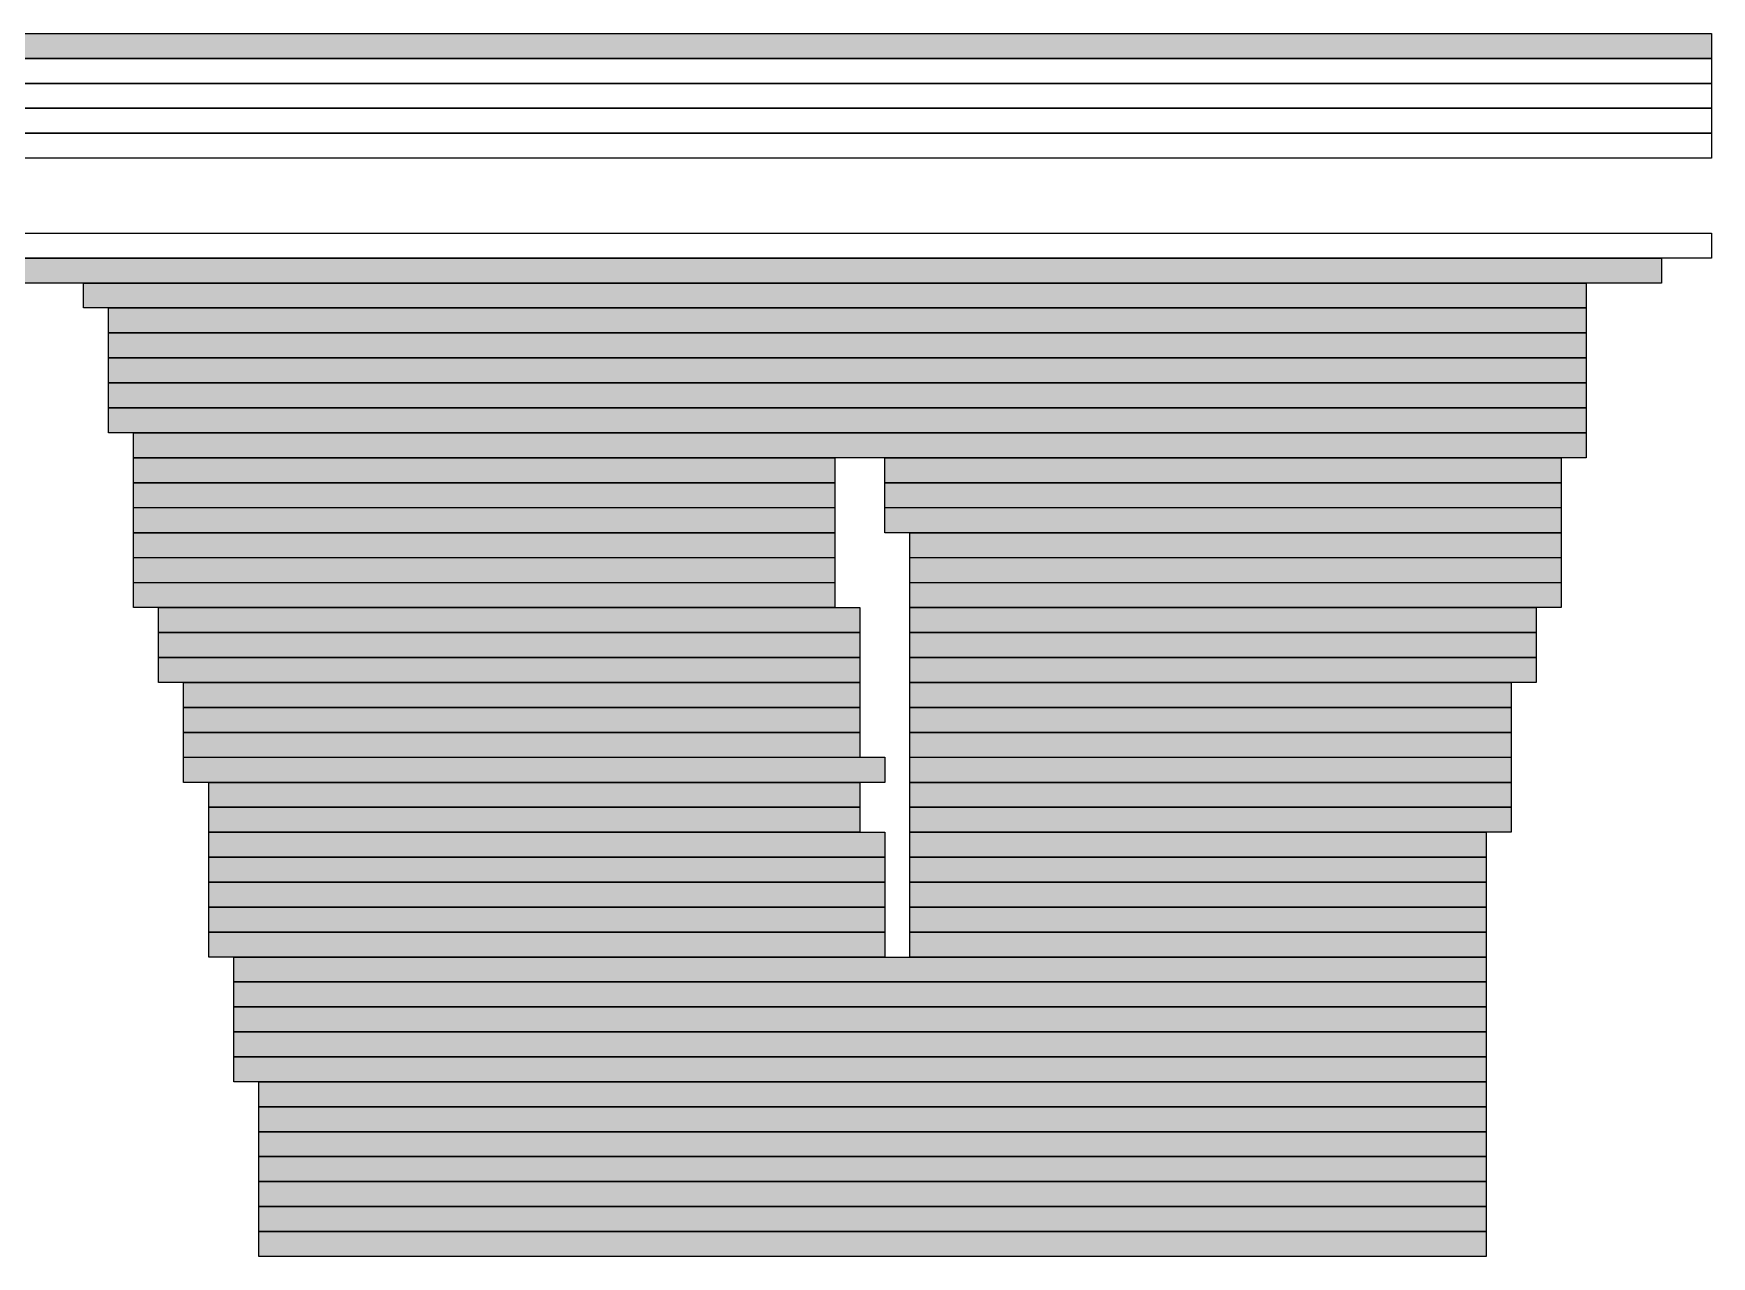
# Model space of a CAD drawing. Header units: millimetres. Extents: x 3716 to 41668, y 402 to 28530.
# Drawn here: x 21568.8 to 21990.5, y 4299.1 to 4606.3 of the extents above; entities that cross this region are included whole.
import ezdxf

# ---------------------------------------------------------------- set-up
doc = ezdxf.new("R2010")
doc.units = ezdxf.units.MM
doc.header["$LTSCALE"] = 50
doc.layers.add('00_Wand_Bestand', color=7, linetype='Continuous')
doc.layers.add('06_Linien_fein', color=3, linetype='Continuous')

msp = doc.modelspace()

# ---------------------------------------------------------------- hatches: boundary and pattern name
at = {"layer": '00_Wand_Bestand'}
for points in [[(21493.2, 4606.29), (21990.49, 4606.29), (21990.49, 4600.05), (21493.2, 4600.05)], [(21493.2, 4606.29), (21990.49, 4606.29), (21990.49, 4600.05), (21493.2, 4600.05)], [(21153.26, 4549.88), (21977.9, 4549.88), (21977.9, 4543.6), (21153.26, 4543.6)], [(21153.26, 4549.88), (21977.9, 4549.88), (21977.9, 4543.6), (21153.26, 4543.6)], [(21581.32, 4543.61), (21959.02, 4543.61), (21959.02, 4537.36), (21581.32, 4537.36)], [(21581.32, 4543.61), (21959.02, 4543.61), (21959.02, 4537.36), (21581.32, 4537.36)], [(21587.6, 4537.37), (21959.02, 4537.37), (21959.02, 4531.08), (21587.6, 4531.08)], [(21587.6, 4537.37), (21959.02, 4537.37), (21959.02, 4531.08), (21587.6, 4531.08)], [(21587.6, 4531.08), (21959.02, 4531.08), (21959.02, 4524.83), (21587.6, 4524.83)], [(21587.6, 4531.08), (21959.02, 4531.08), (21959.02, 4524.83), (21587.6, 4524.83)], [(21587.6, 4524.8), (21959.02, 4524.8), (21959.02, 4518.52), (21587.6, 4518.52)], [(21587.6, 4524.8), (21959.02, 4524.8), (21959.02, 4518.52), (21587.6, 4518.52)], [(21587.6, 4518.52), (21959.02, 4518.52), (21959.02, 4512.24), (21587.6, 4512.24)], [(21587.6, 4518.52), (21959.02, 4518.52), (21959.02, 4512.24), (21587.6, 4512.24)], [(21587.6, 4512.24), (21959.02, 4512.24), (21959.02, 4506), (21587.6, 4506)], [(21587.6, 4512.24), (21959.02, 4512.24), (21959.02, 4506), (21587.6, 4506)], [(21593.92, 4506), (21959.01, 4506), (21959.01, 4499.72), (21593.92, 4499.72)], [(21593.92, 4506), (21959.01, 4506), (21959.01, 4499.72), (21593.92, 4499.72)], [(21593.92, 4499.72), (21770.18, 4499.72), (21770.18, 4493.47), (21593.92, 4493.47)], [(21593.92, 4499.72), (21770.18, 4499.72), (21770.18, 4493.47), (21593.92, 4493.47)], [(21782.76, 4499.72), (21952.74, 4499.72), (21952.74, 4493.47), (21782.76, 4493.47)], [(21782.76, 4499.72), (21952.74, 4499.72), (21952.74, 4493.47), (21782.76, 4493.47)], [(21593.92, 4493.47), (21770.18, 4493.47), (21770.18, 4487.19), (21593.92, 4487.19)], [(21593.92, 4493.47), (21770.18, 4493.47), (21770.18, 4487.19), (21593.92, 4487.19)], [(21782.76, 4493.47), (21952.74, 4493.47), (21952.74, 4487.19), (21782.76, 4487.19)], [(21782.76, 4493.47), (21952.74, 4493.47), (21952.74, 4487.19), (21782.76, 4487.19)], [(21593.92, 4487.2), (21770.18, 4487.2), (21770.18, 4480.91), (21593.92, 4480.91)], [(21593.92, 4487.2), (21770.18, 4487.2), (21770.18, 4480.91), (21593.92, 4480.91)], [(21782.76, 4487.2), (21952.74, 4487.2), (21952.74, 4480.91), (21782.76, 4480.91)], [(21782.76, 4487.2), (21952.74, 4487.2), (21952.74, 4480.91), (21782.76, 4480.91)], [(21593.92, 4480.88), (21770.18, 4480.88), (21770.18, 4474.63), (21593.92, 4474.63)], [(21593.92, 4480.88), (21770.18, 4480.88), (21770.18, 4474.63), (21593.92, 4474.63)], [(21789.04, 4480.88), (21952.73, 4480.88), (21952.73, 4474.63), (21789.04, 4474.63)], [(21789.04, 4480.88), (21952.73, 4480.88), (21952.73, 4474.63), (21789.04, 4474.63)], [(21593.92, 4474.64), (21770.18, 4474.64), (21770.18, 4468.35), (21593.92, 4468.35)], [(21593.92, 4474.64), (21770.18, 4474.64), (21770.18, 4468.35), (21593.92, 4468.35)], [(21789.04, 4474.64), (21952.73, 4474.64), (21952.73, 4468.35), (21789.04, 4468.35)], [(21789.04, 4474.64), (21952.73, 4474.64), (21952.73, 4468.35), (21789.04, 4468.35)], [(21593.92, 4468.36), (21770.18, 4468.36), (21770.18, 4462.11), (21593.92, 4462.11)], [(21593.92, 4468.36), (21770.18, 4468.36), (21770.18, 4462.11), (21593.92, 4462.11)], [(21789.04, 4468.36), (21952.73, 4468.36), (21952.73, 4462.11), (21789.04, 4462.11)], [(21789.04, 4468.36), (21952.73, 4468.36), (21952.73, 4462.11), (21789.04, 4462.11)], [(21600.2, 4462.12), (21776.46, 4462.12), (21776.46, 4455.83), (21600.2, 4455.83)], [(21600.2, 4462.12), (21776.46, 4462.12), (21776.46, 4455.83), (21600.2, 4455.83)], [(21789.04, 4462.12), (21946.41, 4462.12), (21946.41, 4455.83), (21789.04, 4455.83)], [(21789.04, 4462.12), (21946.41, 4462.12), (21946.41, 4455.83), (21789.04, 4455.83)], [(21600.2, 4455.83), (21776.46, 4455.83), (21776.46, 4449.55), (21600.2, 4449.55)], [(21600.2, 4455.83), (21776.46, 4455.83), (21776.46, 4449.55), (21600.2, 4449.55)], [(21789.04, 4455.83), (21946.41, 4455.83), (21946.41, 4449.55), (21789.04, 4449.55)], [(21789.04, 4455.83), (21946.41, 4455.83), (21946.41, 4449.55), (21789.04, 4449.55)], [(21600.2, 4449.55), (21776.46, 4449.55), (21776.46, 4443.31), (21600.2, 4443.31)], [(21600.2, 4449.55), (21776.46, 4449.55), (21776.46, 4443.31), (21600.2, 4443.31)], [(21789.04, 4449.55), (21946.41, 4449.55), (21946.41, 4443.31), (21789.04, 4443.31)], [(21789.04, 4449.55), (21946.41, 4449.55), (21946.41, 4443.31), (21789.04, 4443.31)], [(21606.47, 4443.31), (21776.45, 4443.31), (21776.45, 4437.03), (21606.47, 4437.03)], [(21606.47, 4443.31), (21776.45, 4443.31), (21776.45, 4437.03), (21606.47, 4437.03)], [(21789.04, 4443.31), (21940.13, 4443.31), (21940.13, 4437.03), (21789.04, 4437.03)], [(21789.04, 4443.31), (21940.13, 4443.31), (21940.13, 4437.03), (21789.04, 4437.03)], [(21606.47, 4437), (21776.45, 4437), (21776.45, 4430.75), (21606.47, 4430.75)], [(21606.47, 4437), (21776.45, 4437), (21776.45, 4430.75), (21606.47, 4430.75)], [(21789.04, 4437), (21940.13, 4437), (21940.13, 4430.75), (21789.04, 4430.75)], [(21789.04, 4437), (21940.13, 4437), (21940.13, 4430.75), (21789.04, 4430.75)], [(21606.47, 4430.75), (21776.45, 4430.75), (21776.45, 4424.47), (21606.47, 4424.47)], [(21606.47, 4430.75), (21776.45, 4430.75), (21776.45, 4424.47), (21606.47, 4424.47)], [(21789.04, 4430.75), (21940.13, 4430.75), (21940.13, 4424.47), (21789.04, 4424.47)], [(21789.04, 4430.75), (21940.13, 4430.75), (21940.13, 4424.47), (21789.04, 4424.47)], [(21606.47, 4424.48), (21782.74, 4424.48), (21782.74, 4418.19), (21606.47, 4418.19)], [(21606.47, 4424.48), (21782.74, 4424.48), (21782.74, 4418.19), (21606.47, 4418.19)], [(21789.04, 4424.48), (21940.13, 4424.48), (21940.13, 4418.19), (21789.04, 4418.19)], [(21789.04, 4424.48), (21940.13, 4424.48), (21940.13, 4418.19), (21789.04, 4418.19)], [(21612.82, 4418.19), (21776.48, 4418.19), (21776.48, 4411.94), (21612.82, 4411.94)], [(21612.82, 4418.19), (21776.48, 4418.19), (21776.48, 4411.94), (21612.82, 4411.94)], [(21789.04, 4418.19), (21940.13, 4418.19), (21940.13, 4411.94), (21789.04, 4411.94)], [(21789.04, 4418.19), (21940.13, 4418.19), (21940.13, 4411.94), (21789.04, 4411.94)], [(21612.82, 4411.95), (21776.48, 4411.95), (21776.48, 4405.67), (21612.82, 4405.67)], [(21612.82, 4411.95), (21776.48, 4411.95), (21776.48, 4405.67), (21612.82, 4405.67)], [(21789.04, 4411.95), (21940.13, 4411.95), (21940.13, 4405.67), (21789.04, 4405.67)], [(21789.04, 4411.95), (21940.13, 4411.95), (21940.13, 4405.67), (21789.04, 4405.67)], [(21612.82, 4405.67), (21782.76, 4405.67), (21782.76, 4399.42), (21612.82, 4399.42)], [(21612.82, 4405.67), (21782.76, 4405.67), (21782.76, 4399.42), (21612.82, 4399.42)], [(21789.04, 4405.67), (21933.84, 4405.67), (21933.84, 4399.42), (21789.04, 4399.42)], [(21789.04, 4405.67), (21933.84, 4405.67), (21933.84, 4399.42), (21789.04, 4399.42)], [(21612.82, 4399.43), (21782.76, 4399.43), (21782.76, 4393.14), (21612.82, 4393.14)], [(21612.82, 4399.43), (21782.76, 4399.43), (21782.76, 4393.14), (21612.82, 4393.14)], [(21789.04, 4399.43), (21933.84, 4399.43), (21933.84, 4393.14), (21789.04, 4393.14)], [(21789.04, 4399.43), (21933.84, 4399.43), (21933.84, 4393.14), (21789.04, 4393.14)], [(21612.82, 4393.14), (21782.76, 4393.14), (21782.76, 4386.86), (21612.82, 4386.86)], [(21612.82, 4393.14), (21782.76, 4393.14), (21782.76, 4386.86), (21612.82, 4386.86)], [(21789.04, 4393.14), (21933.84, 4393.14), (21933.84, 4386.86), (21789.04, 4386.86)], [(21789.04, 4393.14), (21933.84, 4393.14), (21933.84, 4386.86), (21789.04, 4386.86)], [(21612.82, 4386.83), (21782.76, 4386.83), (21782.76, 4380.58), (21612.82, 4380.58)], [(21612.82, 4386.83), (21782.76, 4386.83), (21782.76, 4380.58), (21612.82, 4380.58)], [(21789.04, 4386.83), (21933.84, 4386.83), (21933.84, 4380.58), (21789.04, 4380.58)], [(21789.04, 4386.83), (21933.84, 4386.83), (21933.84, 4380.58), (21789.04, 4380.58)], [(21612.82, 4380.59), (21782.76, 4380.59), (21782.76, 4374.3), (21612.82, 4374.3)], [(21612.82, 4380.59), (21782.76, 4380.59), (21782.76, 4374.3), (21612.82, 4374.3)], [(21789.04, 4380.59), (21933.84, 4380.59), (21933.84, 4374.3), (21789.04, 4374.3)], [(21789.04, 4380.59), (21933.84, 4380.59), (21933.84, 4374.3), (21789.04, 4374.3)], [(21619.1, 4374.31), (21933.85, 4374.31), (21933.85, 4368.06), (21619.1, 4368.06)], [(21619.1, 4374.31), (21933.85, 4374.31), (21933.85, 4368.06), (21619.1, 4368.06)], [(21619.1, 4368.06), (21933.85, 4368.06), (21933.85, 4361.78), (21619.1, 4361.78)], [(21619.1, 4368.06), (21933.85, 4368.06), (21933.85, 4361.78), (21619.1, 4361.78)], [(21619.1, 4361.78), (21933.85, 4361.78), (21933.85, 4355.54), (21619.1, 4355.54)], [(21619.1, 4361.78), (21933.85, 4361.78), (21933.85, 4355.54), (21619.1, 4355.54)], [(21619.1, 4355.54), (21933.85, 4355.54), (21933.85, 4349.26), (21619.1, 4349.26)], [(21619.1, 4355.54), (21933.85, 4355.54), (21933.85, 4349.26), (21619.1, 4349.26)], [(21619.1, 4349.26), (21933.85, 4349.26), (21933.85, 4342.98), (21619.1, 4342.98)], [(21619.1, 4349.26), (21933.85, 4349.26), (21933.85, 4342.98), (21619.1, 4342.98)], [(21625.38, 4342.95), (21933.84, 4342.95), (21933.84, 4336.7), (21625.38, 4336.7)], [(21625.38, 4342.95), (21933.84, 4342.95), (21933.84, 4336.7), (21625.38, 4336.7)], [(21625.38, 4336.7), (21933.84, 4336.7), (21933.84, 4330.42), (21625.38, 4330.42)], [(21625.38, 4336.7), (21933.84, 4336.7), (21933.84, 4330.42), (21625.38, 4330.42)], [(21625.38, 4330.42), (21933.84, 4330.42), (21933.84, 4324.17), (21625.38, 4324.17)], [(21625.38, 4330.42), (21933.84, 4330.42), (21933.84, 4324.17), (21625.38, 4324.17)], [(21625.38, 4324.18), (21933.84, 4324.18), (21933.84, 4317.9), (21625.38, 4317.9)], [(21625.38, 4324.18), (21933.84, 4324.18), (21933.84, 4317.9), (21625.38, 4317.9)], [(21625.38, 4317.9), (21933.84, 4317.9), (21933.84, 4311.61), (21625.38, 4311.61)], [(21625.38, 4317.9), (21933.84, 4317.9), (21933.84, 4311.61), (21625.38, 4311.61)], [(21625.38, 4311.62), (21933.84, 4311.62), (21933.84, 4305.37), (21625.38, 4305.37)], [(21625.38, 4311.62), (21933.84, 4311.62), (21933.84, 4305.37), (21625.38, 4305.37)], [(21625.38, 4305.38), (21933.84, 4305.38), (21933.84, 4299.09), (21625.38, 4299.09)], [(21625.38, 4305.38), (21933.84, 4305.38), (21933.84, 4299.09), (21625.38, 4299.09)]]:
    msp.add_hatch(color=7, dxfattribs=at).paths.add_polyline_path(points)

# ---------------------------------------------------------------- linework, layer by layer
for points in [[(21493.2, 4606.29), (21990.49, 4606.29), (21990.49, 4600.05), (21493.2, 4600.05)], [(21493.2, 4606.29), (21990.49, 4606.29), (21990.49, 4600.05), (21493.2, 4600.05)], [(21153.26, 4549.88), (21977.9, 4549.88), (21977.9, 4543.6), (21153.26, 4543.6)], [(21153.26, 4549.88), (21977.9, 4549.88), (21977.9, 4543.6), (21153.26, 4543.6)], [(21581.32, 4543.61), (21959.02, 4543.61), (21959.02, 4537.36), (21581.32, 4537.36)], [(21581.32, 4543.61), (21959.02, 4543.61), (21959.02, 4537.36), (21581.32, 4537.36)], [(21587.6, 4537.37), (21959.02, 4537.37), (21959.02, 4531.08), (21587.6, 4531.08)], [(21587.6, 4537.37), (21959.02, 4537.37), (21959.02, 4531.08), (21587.6, 4531.08)], [(21587.6, 4531.08), (21959.02, 4531.08), (21959.02, 4524.83), (21587.6, 4524.83)], [(21587.6, 4531.08), (21959.02, 4531.08), (21959.02, 4524.83), (21587.6, 4524.83)], [(21587.6, 4524.8), (21959.02, 4524.8), (21959.02, 4518.52), (21587.6, 4518.52)], [(21587.6, 4524.8), (21959.02, 4524.8), (21959.02, 4518.52), (21587.6, 4518.52)], [(21587.6, 4518.52), (21959.02, 4518.52), (21959.02, 4512.24), (21587.6, 4512.24)], [(21587.6, 4518.52), (21959.02, 4518.52), (21959.02, 4512.24), (21587.6, 4512.24)], [(21587.6, 4512.24), (21959.02, 4512.24), (21959.02, 4506), (21587.6, 4506)], [(21587.6, 4512.24), (21959.02, 4512.24), (21959.02, 4506), (21587.6, 4506)], [(21593.92, 4506), (21959.01, 4506), (21959.01, 4499.72), (21593.92, 4499.72)], [(21593.92, 4506), (21959.01, 4506), (21959.01, 4499.72), (21593.92, 4499.72)], [(21593.92, 4499.72), (21770.18, 4499.72), (21770.18, 4493.47), (21593.92, 4493.47)], [(21593.92, 4499.72), (21770.18, 4499.72), (21770.18, 4493.47), (21593.92, 4493.47)], [(21782.76, 4499.72), (21952.74, 4499.72), (21952.74, 4493.47), (21782.76, 4493.47)], [(21782.76, 4499.72), (21952.74, 4499.72), (21952.74, 4493.47), (21782.76, 4493.47)], [(21593.92, 4493.47), (21770.18, 4493.47), (21770.18, 4487.19), (21593.92, 4487.19)], [(21593.92, 4493.47), (21770.18, 4493.47), (21770.18, 4487.19), (21593.92, 4487.19)], [(21782.76, 4493.47), (21952.74, 4493.47), (21952.74, 4487.19), (21782.76, 4487.19)], [(21782.76, 4493.47), (21952.74, 4493.47), (21952.74, 4487.19), (21782.76, 4487.19)], [(21593.92, 4487.2), (21770.18, 4487.2), (21770.18, 4480.91), (21593.92, 4480.91)], [(21593.92, 4487.2), (21770.18, 4487.2), (21770.18, 4480.91), (21593.92, 4480.91)], [(21782.76, 4487.2), (21952.74, 4487.2), (21952.74, 4480.91), (21782.76, 4480.91)], [(21782.76, 4487.2), (21952.74, 4487.2), (21952.74, 4480.91), (21782.76, 4480.91)], [(21593.92, 4480.88), (21770.18, 4480.88), (21770.18, 4474.63), (21593.92, 4474.63)], [(21593.92, 4480.88), (21770.18, 4480.88), (21770.18, 4474.63), (21593.92, 4474.63)], [(21789.04, 4480.88), (21952.73, 4480.88), (21952.73, 4474.63), (21789.04, 4474.63)], [(21789.04, 4480.88), (21952.73, 4480.88), (21952.73, 4474.63), (21789.04, 4474.63)], [(21593.92, 4474.64), (21770.18, 4474.64), (21770.18, 4468.35), (21593.92, 4468.35)], [(21593.92, 4474.64), (21770.18, 4474.64), (21770.18, 4468.35), (21593.92, 4468.35)], [(21789.04, 4474.64), (21952.73, 4474.64), (21952.73, 4468.35), (21789.04, 4468.35)], [(21789.04, 4474.64), (21952.73, 4474.64), (21952.73, 4468.35), (21789.04, 4468.35)], [(21593.92, 4468.36), (21770.18, 4468.36), (21770.18, 4462.11), (21593.92, 4462.11)], [(21593.92, 4468.36), (21770.18, 4468.36), (21770.18, 4462.11), (21593.92, 4462.11)], [(21789.04, 4468.36), (21952.73, 4468.36), (21952.73, 4462.11), (21789.04, 4462.11)], [(21789.04, 4468.36), (21952.73, 4468.36), (21952.73, 4462.11), (21789.04, 4462.11)], [(21600.2, 4462.12), (21776.46, 4462.12), (21776.46, 4455.83), (21600.2, 4455.83)], [(21600.2, 4462.12), (21776.46, 4462.12), (21776.46, 4455.83), (21600.2, 4455.83)], [(21789.04, 4462.12), (21946.41, 4462.12), (21946.41, 4455.83), (21789.04, 4455.83)], [(21789.04, 4462.12), (21946.41, 4462.12), (21946.41, 4455.83), (21789.04, 4455.83)], [(21600.2, 4455.83), (21776.46, 4455.83), (21776.46, 4449.55), (21600.2, 4449.55)], [(21600.2, 4455.83), (21776.46, 4455.83), (21776.46, 4449.55), (21600.2, 4449.55)], [(21789.04, 4455.83), (21946.41, 4455.83), (21946.41, 4449.55), (21789.04, 4449.55)], [(21789.04, 4455.83), (21946.41, 4455.83), (21946.41, 4449.55), (21789.04, 4449.55)], [(21600.2, 4449.55), (21776.46, 4449.55), (21776.46, 4443.31), (21600.2, 4443.31)], [(21600.2, 4449.55), (21776.46, 4449.55), (21776.46, 4443.31), (21600.2, 4443.31)], [(21789.04, 4449.55), (21946.41, 4449.55), (21946.41, 4443.31), (21789.04, 4443.31)], [(21789.04, 4449.55), (21946.41, 4449.55), (21946.41, 4443.31), (21789.04, 4443.31)], [(21606.47, 4443.31), (21776.45, 4443.31), (21776.45, 4437.03), (21606.47, 4437.03)], [(21606.47, 4443.31), (21776.45, 4443.31), (21776.45, 4437.03), (21606.47, 4437.03)], [(21789.04, 4443.31), (21940.13, 4443.31), (21940.13, 4437.03), (21789.04, 4437.03)], [(21789.04, 4443.31), (21940.13, 4443.31), (21940.13, 4437.03), (21789.04, 4437.03)], [(21606.47, 4437), (21776.45, 4437), (21776.45, 4430.75), (21606.47, 4430.75)], [(21606.47, 4437), (21776.45, 4437), (21776.45, 4430.75), (21606.47, 4430.75)], [(21789.04, 4437), (21940.13, 4437), (21940.13, 4430.75), (21789.04, 4430.75)], [(21789.04, 4437), (21940.13, 4437), (21940.13, 4430.75), (21789.04, 4430.75)], [(21606.47, 4430.75), (21776.45, 4430.75), (21776.45, 4424.47), (21606.47, 4424.47)], [(21606.47, 4430.75), (21776.45, 4430.75), (21776.45, 4424.47), (21606.47, 4424.47)], [(21789.04, 4430.75), (21940.13, 4430.75), (21940.13, 4424.47), (21789.04, 4424.47)], [(21789.04, 4430.75), (21940.13, 4430.75), (21940.13, 4424.47), (21789.04, 4424.47)], [(21606.47, 4424.48), (21782.74, 4424.48), (21782.74, 4418.19), (21606.47, 4418.19)], [(21606.47, 4424.48), (21782.74, 4424.48), (21782.74, 4418.19), (21606.47, 4418.19)], [(21789.04, 4424.48), (21940.13, 4424.48), (21940.13, 4418.19), (21789.04, 4418.19)], [(21789.04, 4424.48), (21940.13, 4424.48), (21940.13, 4418.19), (21789.04, 4418.19)], [(21612.82, 4418.19), (21776.48, 4418.19), (21776.48, 4411.94), (21612.82, 4411.94)], [(21612.82, 4418.19), (21776.48, 4418.19), (21776.48, 4411.94), (21612.82, 4411.94)], [(21789.04, 4418.19), (21940.13, 4418.19), (21940.13, 4411.94), (21789.04, 4411.94)], [(21789.04, 4418.19), (21940.13, 4418.19), (21940.13, 4411.94), (21789.04, 4411.94)], [(21612.82, 4411.95), (21776.48, 4411.95), (21776.48, 4405.67), (21612.82, 4405.67)], [(21612.82, 4411.95), (21776.48, 4411.95), (21776.48, 4405.67), (21612.82, 4405.67)], [(21789.04, 4411.95), (21940.13, 4411.95), (21940.13, 4405.67), (21789.04, 4405.67)], [(21789.04, 4411.95), (21940.13, 4411.95), (21940.13, 4405.67), (21789.04, 4405.67)], [(21612.82, 4405.67), (21782.76, 4405.67), (21782.76, 4399.42), (21612.82, 4399.42)], [(21612.82, 4405.67), (21782.76, 4405.67), (21782.76, 4399.42), (21612.82, 4399.42)], [(21789.04, 4405.67), (21933.84, 4405.67), (21933.84, 4399.42), (21789.04, 4399.42)], [(21789.04, 4405.67), (21933.84, 4405.67), (21933.84, 4399.42), (21789.04, 4399.42)], [(21612.82, 4399.43), (21782.76, 4399.43), (21782.76, 4393.14), (21612.82, 4393.14)], [(21612.82, 4399.43), (21782.76, 4399.43), (21782.76, 4393.14), (21612.82, 4393.14)], [(21789.04, 4399.43), (21933.84, 4399.43), (21933.84, 4393.14), (21789.04, 4393.14)], [(21789.04, 4399.43), (21933.84, 4399.43), (21933.84, 4393.14), (21789.04, 4393.14)], [(21612.82, 4393.14), (21782.76, 4393.14), (21782.76, 4386.86), (21612.82, 4386.86)], [(21612.82, 4393.14), (21782.76, 4393.14), (21782.76, 4386.86), (21612.82, 4386.86)], [(21789.04, 4393.14), (21933.84, 4393.14), (21933.84, 4386.86), (21789.04, 4386.86)], [(21789.04, 4393.14), (21933.84, 4393.14), (21933.84, 4386.86), (21789.04, 4386.86)], [(21612.82, 4386.83), (21782.76, 4386.83), (21782.76, 4380.58), (21612.82, 4380.58)], [(21612.82, 4386.83), (21782.76, 4386.83), (21782.76, 4380.58), (21612.82, 4380.58)], [(21789.04, 4386.83), (21933.84, 4386.83), (21933.84, 4380.58), (21789.04, 4380.58)], [(21789.04, 4386.83), (21933.84, 4386.83), (21933.84, 4380.58), (21789.04, 4380.58)], [(21612.82, 4380.59), (21782.76, 4380.59), (21782.76, 4374.3), (21612.82, 4374.3)], [(21612.82, 4380.59), (21782.76, 4380.59), (21782.76, 4374.3), (21612.82, 4374.3)], [(21789.04, 4380.59), (21933.84, 4380.59), (21933.84, 4374.3), (21789.04, 4374.3)], [(21789.04, 4380.59), (21933.84, 4380.59), (21933.84, 4374.3), (21789.04, 4374.3)], [(21619.1, 4374.31), (21933.85, 4374.31), (21933.85, 4368.06), (21619.1, 4368.06)], [(21619.1, 4374.31), (21933.85, 4374.31), (21933.85, 4368.06), (21619.1, 4368.06)], [(21619.1, 4368.06), (21933.85, 4368.06), (21933.85, 4361.78), (21619.1, 4361.78)], [(21619.1, 4368.06), (21933.85, 4368.06), (21933.85, 4361.78), (21619.1, 4361.78)], [(21619.1, 4361.78), (21933.85, 4361.78), (21933.85, 4355.54), (21619.1, 4355.54)], [(21619.1, 4361.78), (21933.85, 4361.78), (21933.85, 4355.54), (21619.1, 4355.54)], [(21619.1, 4355.54), (21933.85, 4355.54), (21933.85, 4349.26), (21619.1, 4349.26)], [(21619.1, 4355.54), (21933.85, 4355.54), (21933.85, 4349.26), (21619.1, 4349.26)], [(21619.1, 4349.26), (21933.85, 4349.26), (21933.85, 4342.98), (21619.1, 4342.98)], [(21619.1, 4349.26), (21933.85, 4349.26), (21933.85, 4342.98), (21619.1, 4342.98)], [(21625.38, 4342.95), (21933.84, 4342.95), (21933.84, 4336.7), (21625.38, 4336.7)], [(21625.38, 4342.95), (21933.84, 4342.95), (21933.84, 4336.7), (21625.38, 4336.7)], [(21625.38, 4336.7), (21933.84, 4336.7), (21933.84, 4330.42), (21625.38, 4330.42)], [(21625.38, 4336.7), (21933.84, 4336.7), (21933.84, 4330.42), (21625.38, 4330.42)], [(21625.38, 4330.42), (21933.84, 4330.42), (21933.84, 4324.17), (21625.38, 4324.17)], [(21625.38, 4330.42), (21933.84, 4330.42), (21933.84, 4324.17), (21625.38, 4324.17)], [(21625.38, 4324.18), (21933.84, 4324.18), (21933.84, 4317.9), (21625.38, 4317.9)], [(21625.38, 4324.18), (21933.84, 4324.18), (21933.84, 4317.9), (21625.38, 4317.9)], [(21625.38, 4317.9), (21933.84, 4317.9), (21933.84, 4311.61), (21625.38, 4311.61)], [(21625.38, 4317.9), (21933.84, 4317.9), (21933.84, 4311.61), (21625.38, 4311.61)], [(21625.38, 4311.62), (21933.84, 4311.62), (21933.84, 4305.37), (21625.38, 4305.37)], [(21625.38, 4311.62), (21933.84, 4311.62), (21933.84, 4305.37), (21625.38, 4305.37)], [(21625.38, 4305.38), (21933.84, 4305.38), (21933.84, 4299.09), (21625.38, 4299.09)], [(21625.38, 4305.38), (21933.84, 4305.38), (21933.84, 4299.09), (21625.38, 4299.09)]]:
    msp.add_lwpolyline(points, close=True, dxfattribs=at)
at = {"layer": '06_Linien_fein'}
for points in [[(21140.7, 4600.05), (21990.48, 4600.05), (21990.48, 4593.77), (21140.7, 4593.77)], [(21140.7, 4600.05), (21990.48, 4600.05), (21990.48, 4593.77), (21140.7, 4593.77)], [(21140.7, 4593.77), (21990.48, 4593.77), (21990.48, 4587.52), (21140.7, 4587.52)], [(21140.7, 4593.77), (21990.48, 4593.77), (21990.48, 4587.52), (21140.7, 4587.52)], [(21140.7, 4587.53), (21990.48, 4587.53), (21990.48, 4581.24), (21140.7, 4581.24)], [(21140.7, 4587.53), (21990.48, 4587.53), (21990.48, 4581.24), (21140.7, 4581.24)], [(21140.7, 4581.25), (21990.48, 4581.25), (21990.48, 4574.96), (21140.7, 4574.96)], [(21140.7, 4581.25), (21990.48, 4581.25), (21990.48, 4574.96), (21140.7, 4574.96)], [(21153.26, 4556.17), (21990.47, 4556.17), (21990.47, 4549.88), (21153.26, 4549.88)], [(21153.26, 4556.17), (21990.47, 4556.17), (21990.47, 4549.88), (21153.26, 4549.88)]]:
    msp.add_lwpolyline(points, close=True, dxfattribs=at)

doc.saveas('drawing.dxf')
